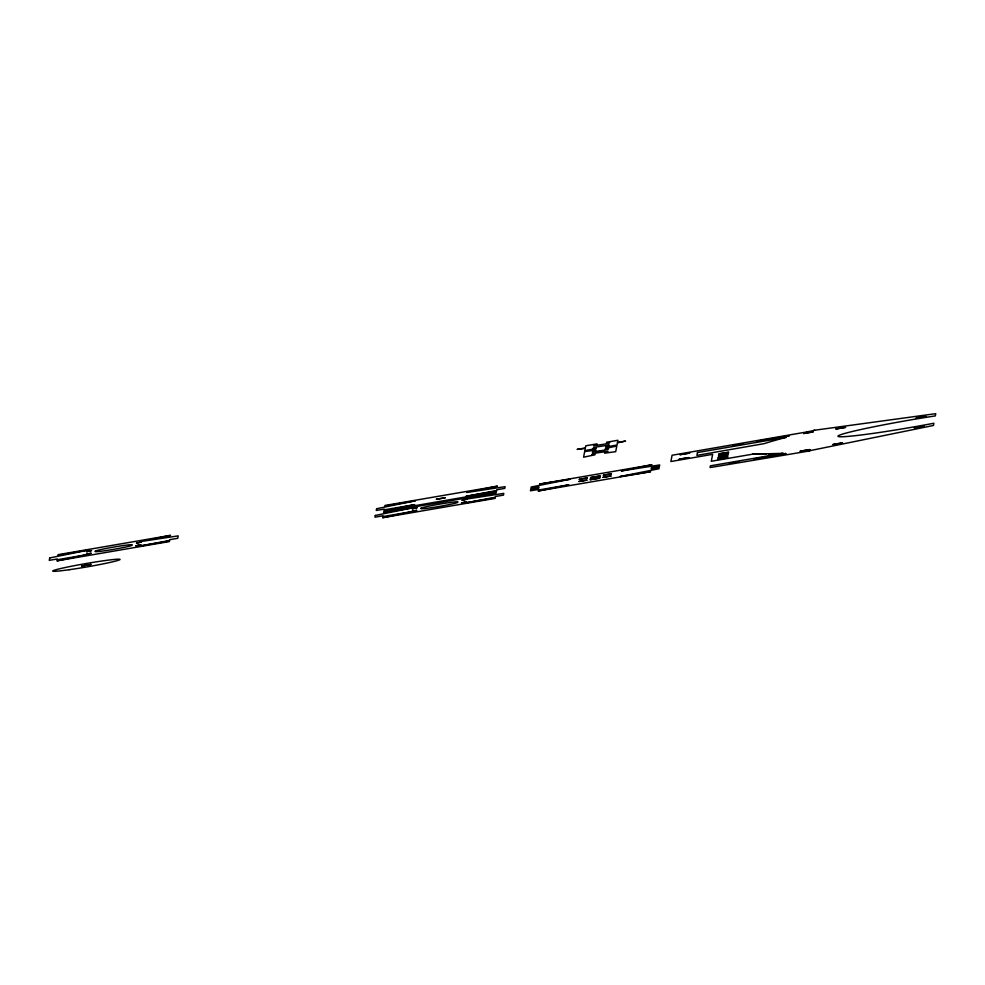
<?xml version="1.0" encoding="UTF-8"?>
<svg xmlns="http://www.w3.org/2000/svg" width="985" height="985" viewBox="0 0 985 985"><rect width="100%" height="100%" fill="white"/><g stroke="black" fill="none" stroke-linecap="round" stroke-linejoin="round"><path stroke-width="1.48" d="M462.088 500.22L466.915 499.136L462.162 500.245M803.649 433.474L813.265 431.849L803.686 433.523M916.21 417.997L925.666 416.36M925.691 416.458L916.259 418.096M914.326 427.712L923.77 426.074M923.721 426.197L914.4 427.81M809.781 450.896L710.074 467.555L710.407 465.819L783.124 453.334L752.614 454.171L711.293 461.275L712.635 454.344L670.871 461.522L672.09 455.242L809.116 431.553M806.9 432.095L814.693 430.223L935.75 413.675L935.319 415.904A73.346 3.706 -9.8 0 0 911.014 419.856L909.241 420.164A73.346 3.706 -9.8 0 0 896.892 422.356L895.156 422.676A73.346 3.706 -9.8 0 0 889.997 423.636L888.298 423.956A73.346 3.706 -9.8 0 0 846.866 432.871L846.029 433.092A73.346 3.706 -9.8 0 0 843.763 433.732L843.086 433.942A73.346 3.706 -9.8 0 0 840.328 434.853L839.897 435.013A73.346 3.706 -9.8 0 0 839.565 436.724L839.959 436.749A73.346 3.706 -9.8 0 0 842.544 436.737L843.185 436.712A73.346 3.706 -9.8 0 0 845.352 436.601L846.152 436.54A73.346 3.706 -9.8 0 0 886.869 431.356L888.556 431.085A73.346 3.706 -9.8 0 0 893.678 430.273L895.414 430.002A73.346 3.706 -9.8 0 0 907.727 427.958L909.5 427.65A73.346 3.706 -9.8 0 0 933.891 423.242L933.46 425.471L807.762 451.105M813.758 430.445L814.644 430.236M781.388 453.457L783.124 453.334M777.978 453.703L768.743 454.208M765.998 454.319L752.614 454.171M90.977 553.25L86.224 554.37L90.977 553.25M91.47 550.59L86.717 551.711L91.47 550.59M140.769 544.705L135.955 545.813L140.769 544.705M141.261 542.033L136.521 543.141L141.261 542.033M416.63 510.353L411.878 511.474L416.63 510.353M417.123 507.694L412.37 508.802L417.123 507.694M466.422 501.808L461.608 502.916L466.422 501.808M49.718 557.941L49.25 560.366L57.278 558.987L57.13 559.763L87.653 554.518L56.908 560.884L169.346 541.578L169.469 540.974L138.947 546.207L169.568 540.457L169.715 539.669L177.743 538.29L178.223 535.865L139.821 541.713L170.553 535.347L58.127 554.654L58.004 555.257L88.527 550.024L49.718 557.941M375.297 515.463L374.965 517.187L382.993 515.808L382.845 516.596L413.355 511.35L382.623 517.716L495.061 498.41L495.172 497.807L464.661 503.039L495.27 497.277L495.43 496.502L503.458 495.123L503.791 493.387L465.4 499.235L496.132 492.869L383.694 512.175L383.584 512.779L414.094 507.546L375.297 515.463M376.602 508.728L376.27 510.464L384.298 509.085L384.15 509.861L414.66 504.628L383.928 510.993L496.366 491.687L496.477 491.072L465.967 496.317L496.575 490.555L496.736 489.779L504.763 488.4L505.096 486.664L466.705 492.512L497.437 486.147L385 505.453L384.889 506.056L415.399 500.811L376.602 508.728M530.718 489.52L530.472 490.813L538.5 489.434L538.389 490.05L568.899 484.805L538.204 490.998L650.629 471.692L620.205 476.494L658.965 468.749L659.224 467.456L651.183 468.835L651.43 467.616L659.457 466.237L659.704 464.945L621.276 470.953L651.984 464.76L539.546 484.066L569.983 479.264L531.211 487.009L530.952 488.314L538.992 486.935L538.758 488.141L530.718 489.52M577.333 449.345L585.287 448.397L584.868 450.564L596.11 448.631L596.282 447.732L593.068 448.286L596.43 446.993L609.222 445.048L605.923 446.082L605.738 446.981L616.992 445.048L617.41 442.881L625.524 441.071L617.496 442.45L617.915 440.283L606.662 442.216L606.489 443.115L609.703 442.573L606.354 443.866L593.549 445.811L596.861 444.777L597.033 443.878L585.792 445.799L585.361 447.966L577.333 449.345M578.86 481.505L586.888 480.126L578.86 481.505M579.279 479.338L587.306 477.959L579.279 479.338M584.671 451.561L583.576 457.188L594.903 454.824L595.075 453.925L591.862 454.479L595.223 453.186L608.028 451.241L604.716 452.275L604.544 453.174L615.699 451.672L616.795 446.045L605.467 448.409L605.295 449.308L608.508 448.766L605.147 450.059L592.342 452.004L595.654 450.97L595.827 450.071L584.671 451.561M596.208 452.09L604.236 450.711L596.208 452.09M602.955 477.368L610.983 475.989L602.955 477.368M603.374 475.201L611.402 473.822L603.374 475.201M697.454 452.558L696.912 455.378L764.212 443.632A312.947 15.834 -9.8 0 1 782.472 438.325L786.338 437.291L697.454 452.558M718.274 457.311L718.016 458.616L727.656 456.954L727.915 455.661L718.274 457.311M718.755 454.799L718.508 456.104L728.149 454.442L728.395 453.149L718.755 454.799M753.648 459.022L785.771 453.506L753.648 459.022M757.096 441.268L789.219 435.752L757.096 441.268M81.558 566.043L91.162 564.417L81.632 566.006M95.373 551.255L95.336 551.428A18.74 0.948 -9.8 0 0 113.164 549.421A18.74 0.948 -9.8 0 0 132.15 545.148L132.236 544.84A18.74 0.948 -9.8 0 0 113.952 547.02A18.74 0.948 -9.8 0 0 95.286 551.194L95.373 551.255M421.026 508.358L420.989 508.531A18.74 0.948 -9.8 0 0 438.817 506.512A18.74 0.948 -9.8 0 0 457.803 502.252L457.877 501.944A18.74 0.948 -9.8 0 0 439.606 504.123A18.74 0.948 -9.8 0 0 420.94 508.285L421.026 508.358M729.54 463.344L739.144 461.731L729.54 463.344M800.214 451.204L809.818 449.591L800.214 451.204M835.957 428.967L845.536 427.367L835.957 428.967M832.953 444.506L842.52 442.893L832.953 444.506M680.056 454.664L689.599 453.075L680.056 454.664M679.182 459.207L688.712 457.619L679.182 459.207M733.062 445.565L742.604 443.976L733.062 445.565M436.429 499.235L445.097 497.807L436.429 499.235M590.655 477.528L600.111 475.977L590.655 477.528M590.446 478.612L599.902 477.048L590.446 478.612M590.237 479.695L599.693 478.131L590.237 479.695M719.099 453.839L728.568 452.275L719.099 453.839M718.028 459.379L727.484 457.816L718.028 459.379M69.172 569.724A34.229 1.736 -9.8 0 0 120.071 559.455A34.229 1.736 -9.8 0 0 69.787 566.572A34.229 1.736 -9.8 0 0 69.172 569.724"/></g></svg>
